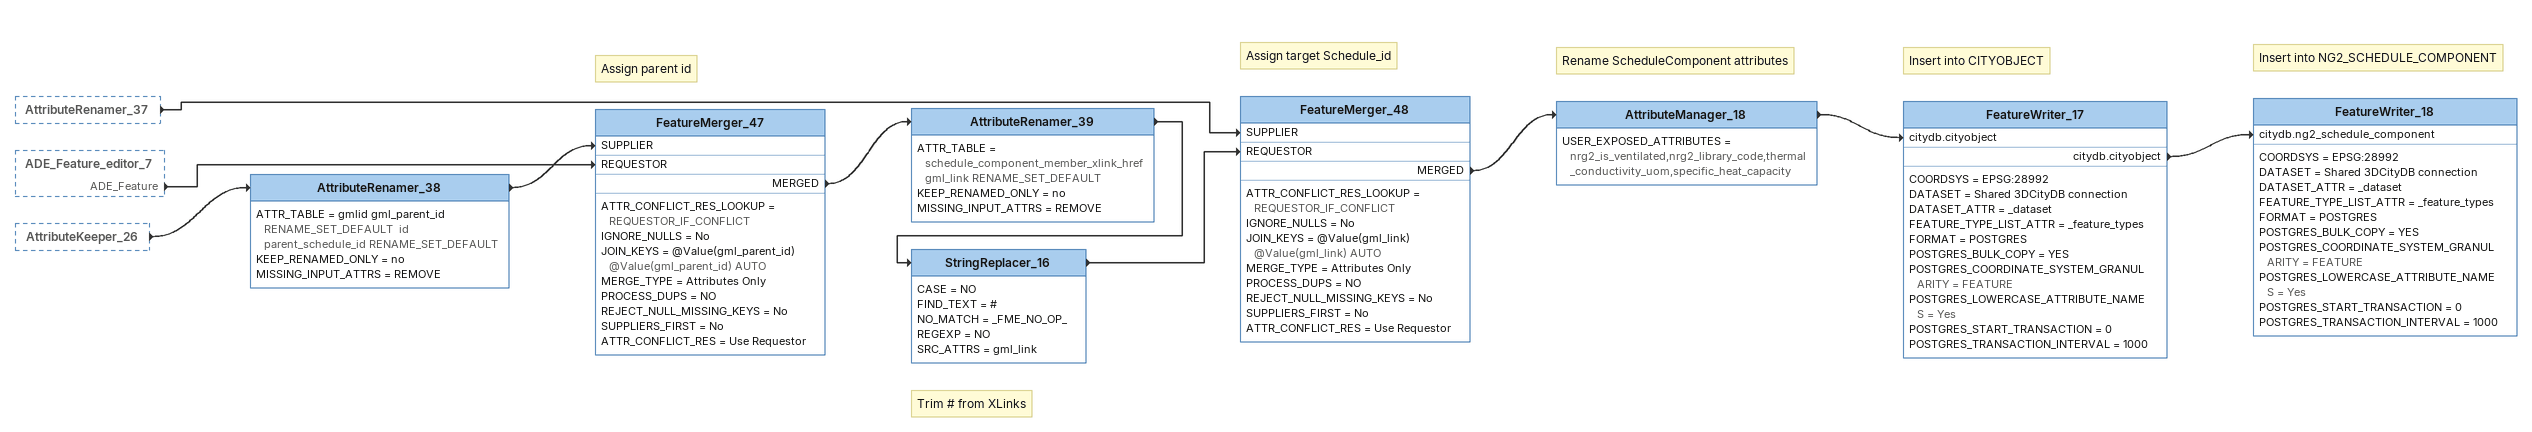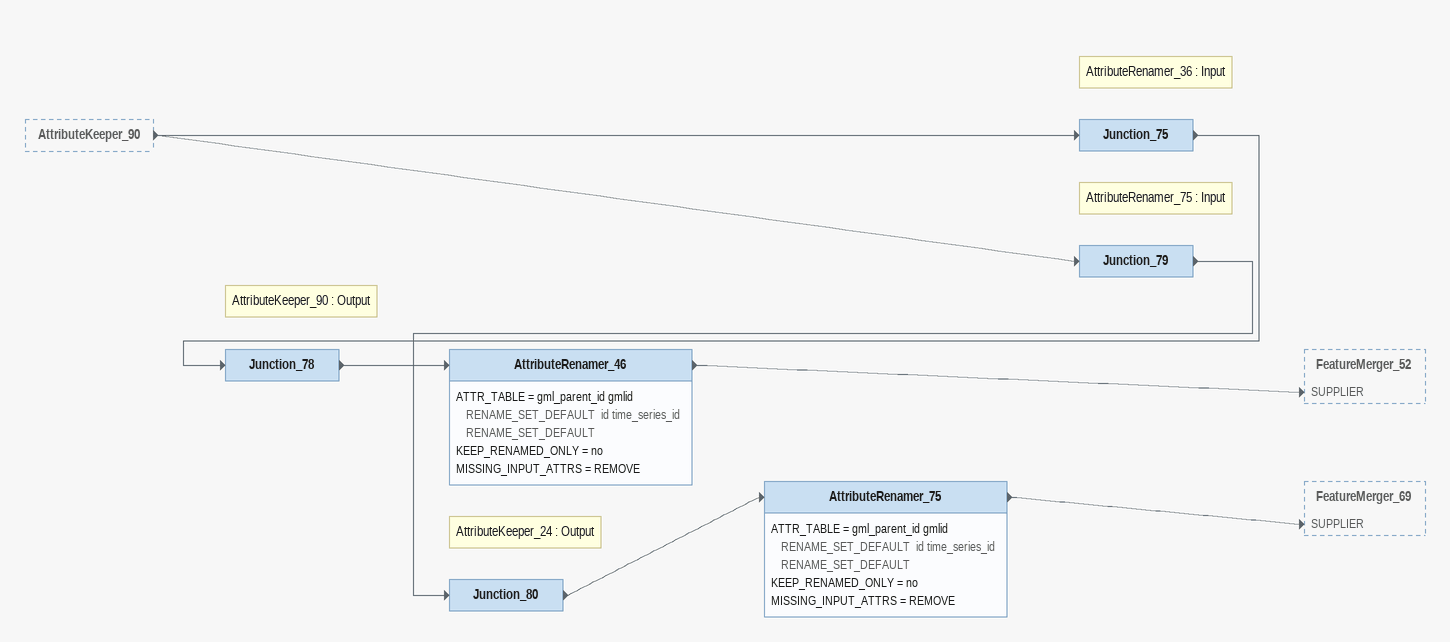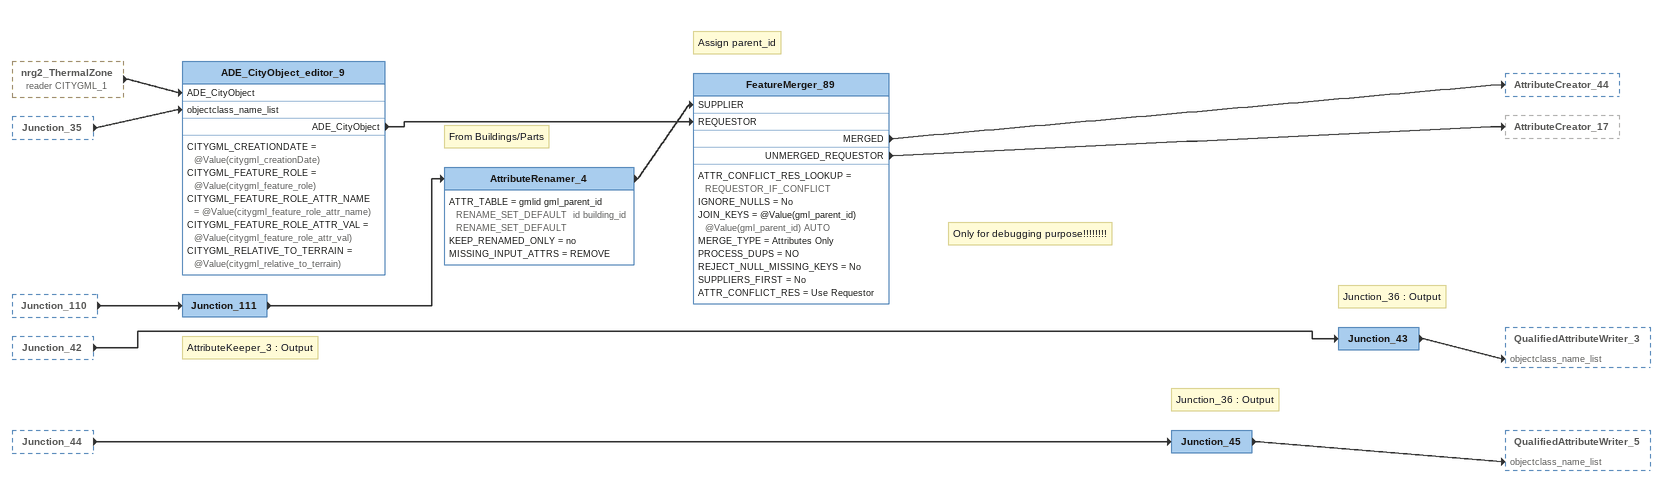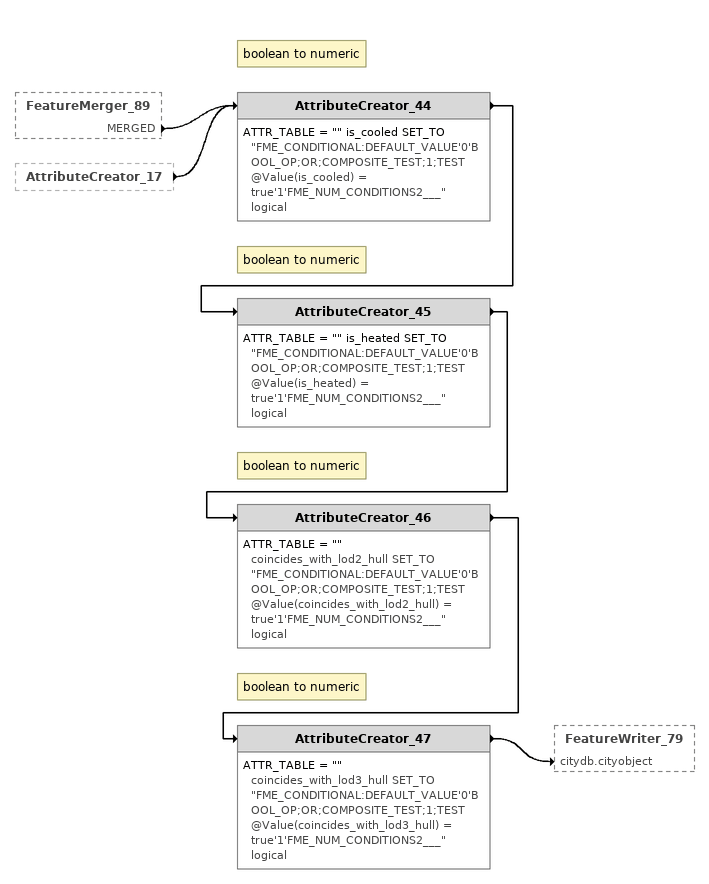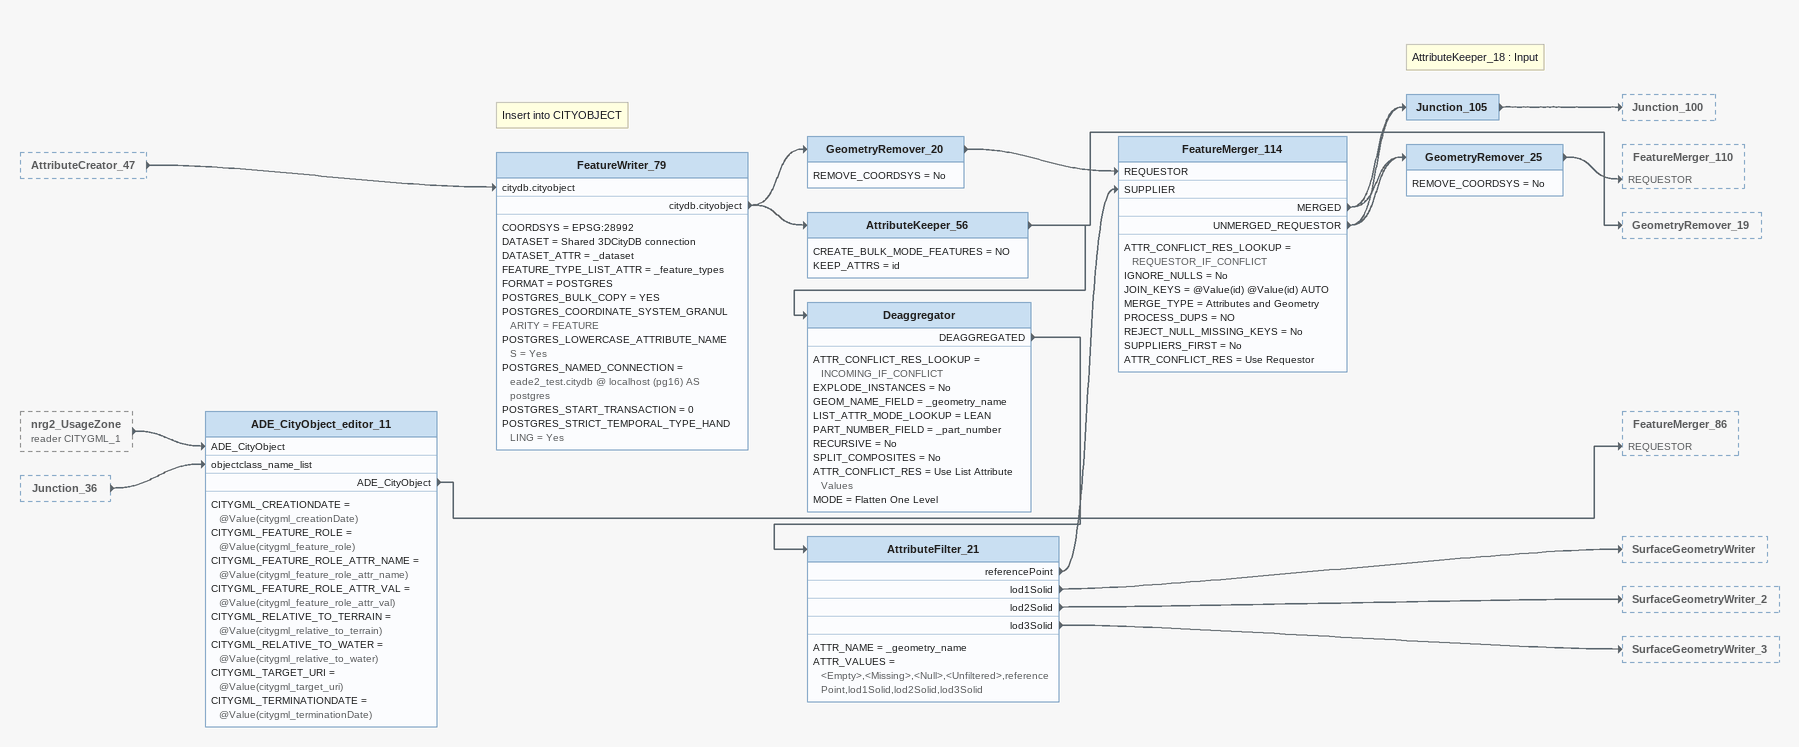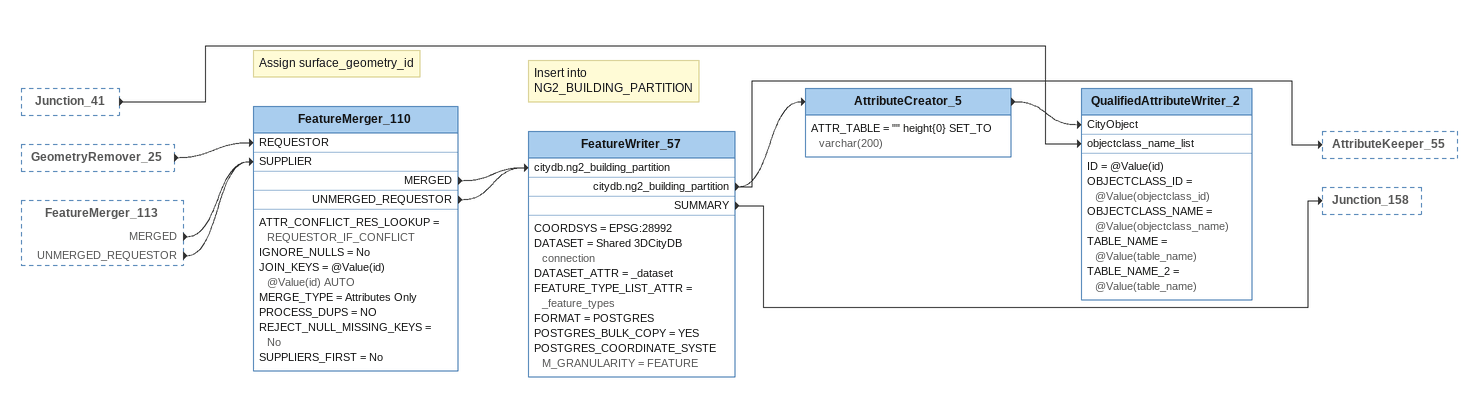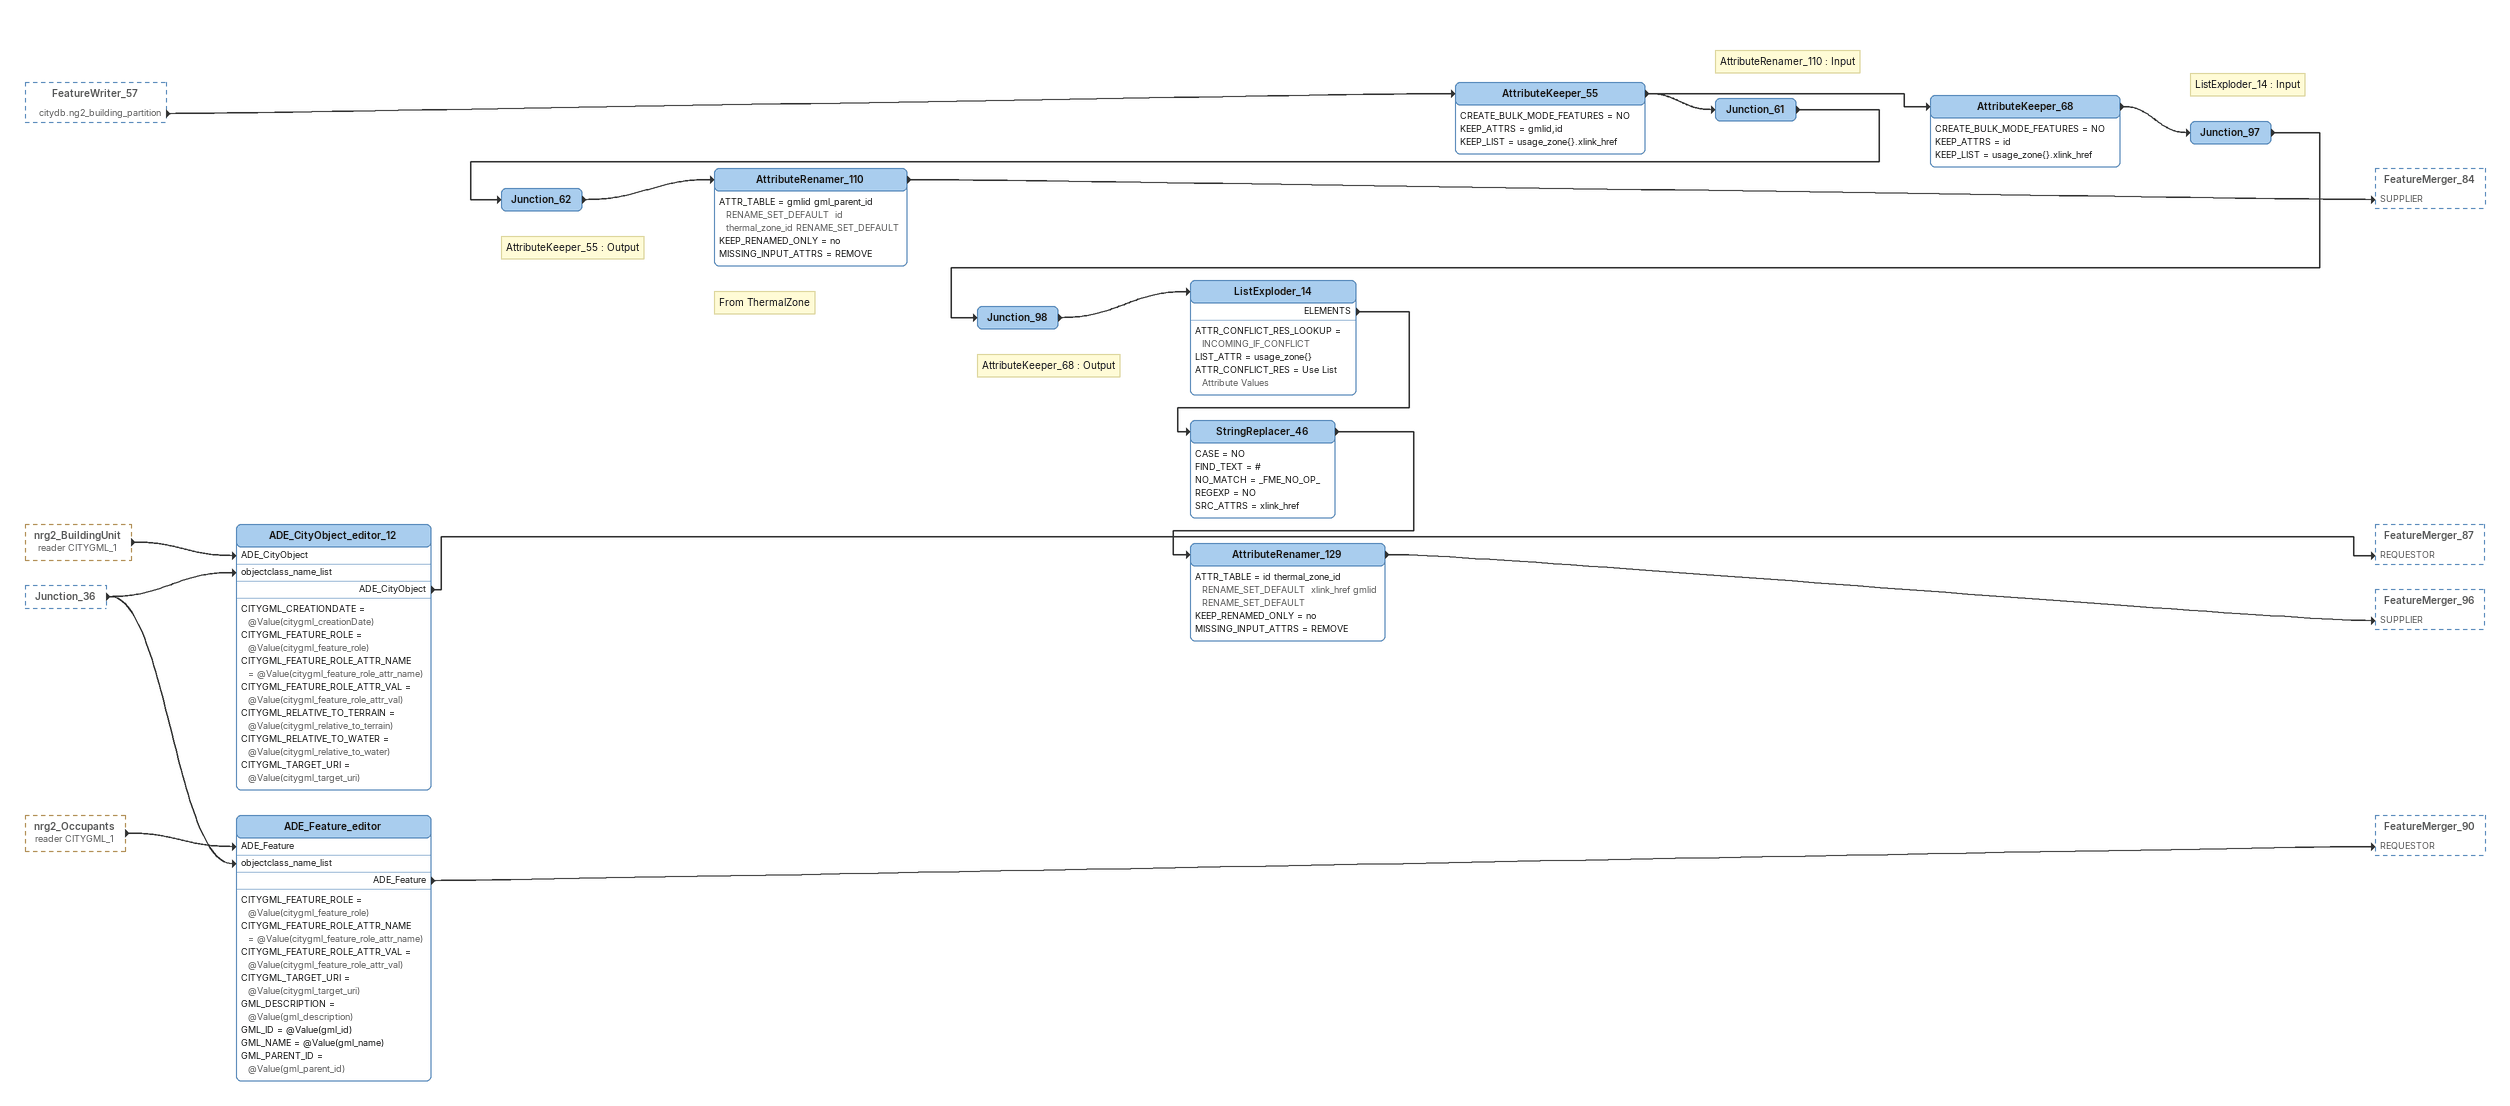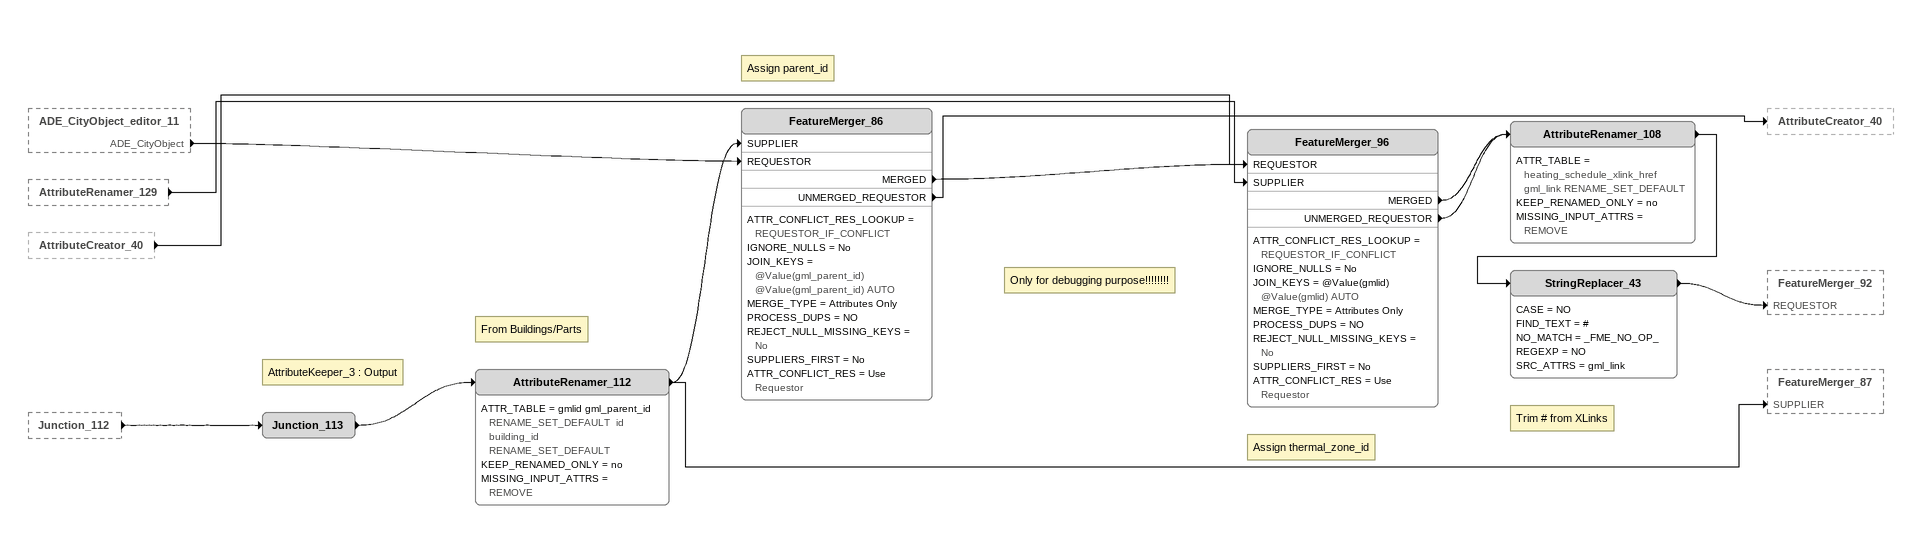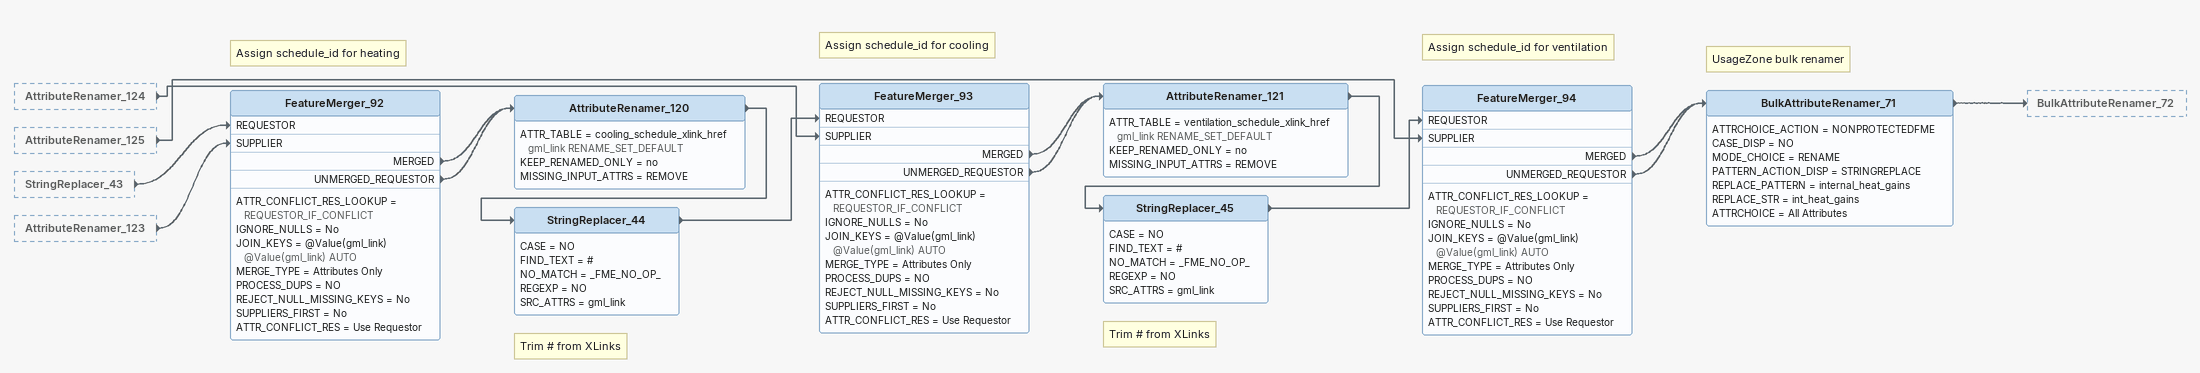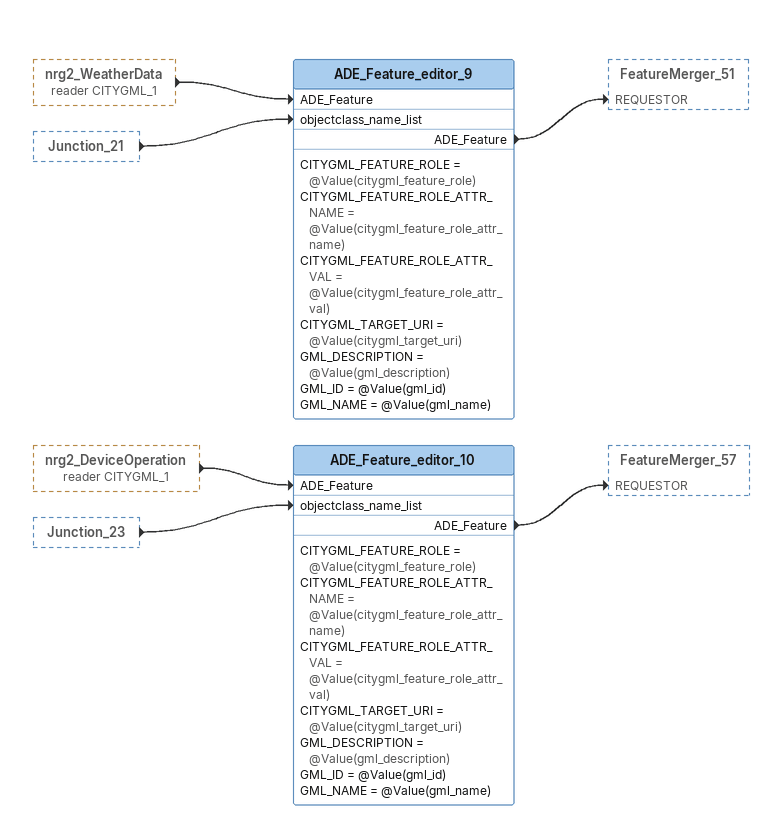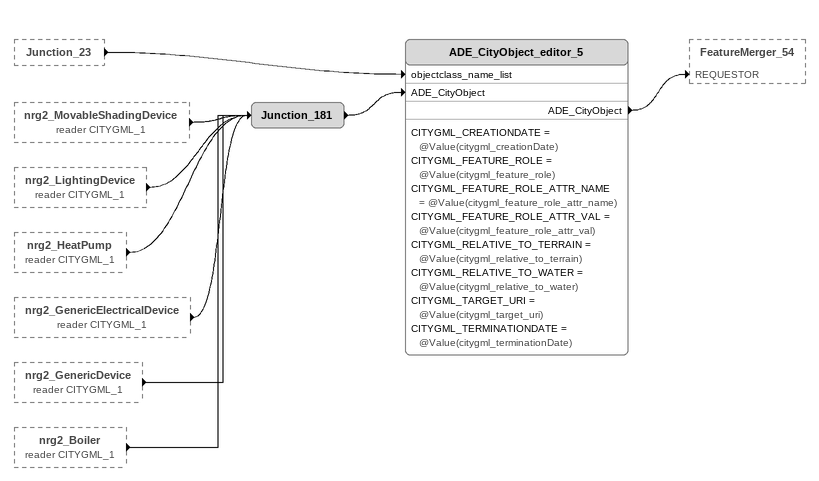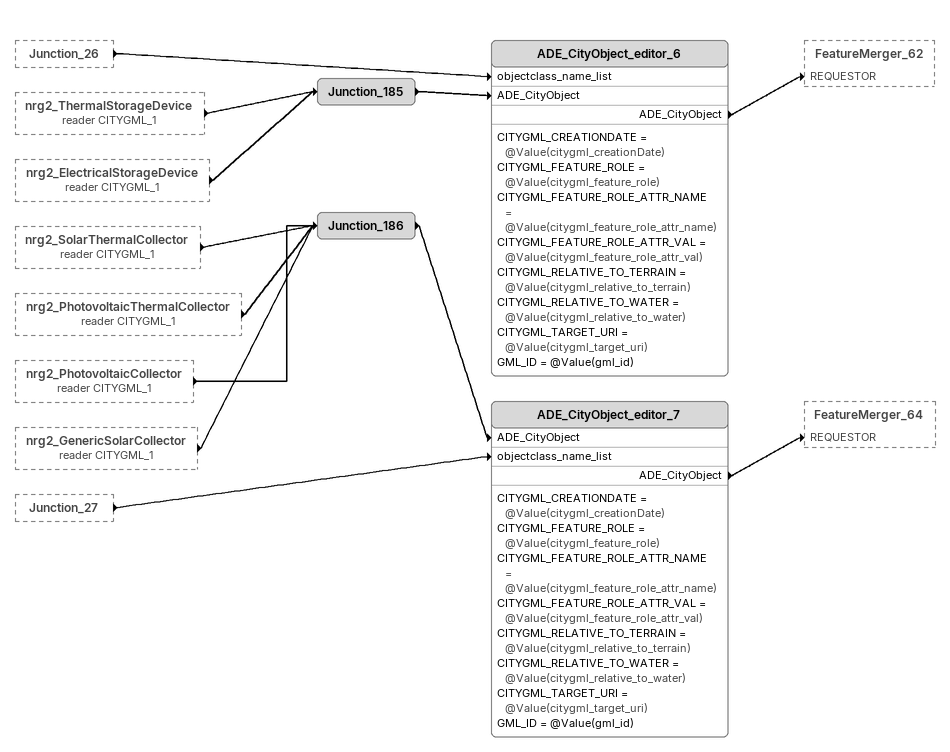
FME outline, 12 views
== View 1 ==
AttributeRenamer_37 [outside]
    -> FeatureMerger_48 [SUPPLIER]
ADE_Feature_editor_7 [outside]
    ADE_Feature -> FeatureMerger_47 [REQUESTOR]
AttributeKeeper_26 [outside]
    -> AttributeRenamer_38
AttributeRenamer_38
    ATTR_TABLE = gmlid gml_parent_id RENAME_SET_DEFAULT  id parent_schedule_id RENAME_SET_DEFAULT
    KEEP_RENAMED_ONLY = no
    MISSING_INPUT_ATTRS = REMOVE
    -> FeatureMerger_47 [SUPPLIER]
Note: Assign parent id
FeatureMerger_47
    ATTR_CONFLICT_RES_LOOKUP = REQUESTOR_IF_CONFLICT
    IGNORE_NULLS = No
    JOIN_KEYS = @Value(gml_parent_id) @Value(gml_parent_id) AUTO
    MERGE_TYPE = Attributes Only
    PROCESS_DUPS = NO
    REJECT_NULL_MISSING_KEYS = No
    SUPPLIERS_FIRST = No
    ATTR_CONFLICT_RES = Use Requestor
    MERGED -> AttributeRenamer_39
AttributeRenamer_39
    ATTR_TABLE = schedule_component_member_xlink_href gml_link RENAME_SET_DEFAULT
    KEEP_RENAMED_ONLY = no
    MISSING_INPUT_ATTRS = REMOVE
    -> StringReplacer_16
Note: Trim # from XLinks
StringReplacer_16
    CASE = NO
    FIND_TEXT = #
    NO_MATCH = _FME_NO_OP_
    REGEXP = NO
    SRC_ATTRS = gml_link
    -> FeatureMerger_48 [REQUESTOR]
Note: Assign target Schedule_id
FeatureMerger_48
    ATTR_CONFLICT_RES_LOOKUP = REQUESTOR_IF_CONFLICT
    IGNORE_NULLS = No
    JOIN_KEYS = @Value(gml_link) @Value(gml_link) AUTO
    MERGE_TYPE = Attributes Only
    PROCESS_DUPS = NO
    REJECT_NULL_MISSING_KEYS = No
    SUPPLIERS_FIRST = No
    ATTR_CONFLICT_RES = Use Requestor
    MERGED -> AttributeManager_18
Note: Rename ScheduleComponent attributes
AttributeManager_18
    USER_EXPOSED_ATTRIBUTES = nrg2_is_ventilated,nrg2_library_code,thermal_conductivity_uom,specific_heat_capacity
    -> FeatureWriter_17 [citydb.cityobject]
Note: Insert into CITYOBJECT
FeatureWriter_17
    COORDSYS = EPSG:28992
    DATASET = Shared 3DCityDB connection
    DATASET_ATTR = _dataset
    FEATURE_TYPE_LIST_ATTR = _feature_types
    FORMAT = POSTGRES
    POSTGRES_BULK_COPY = YES
    POSTGRES_COORDINATE_SYSTEM_GRANULARITY = FEATURE
    POSTGRES_LOWERCASE_ATTRIBUTE_NAMES = Yes
    POSTGRES_START_TRANSACTION = 0
    POSTGRES_TRANSACTION_INTERVAL = 1000
    citydb.cityobject -> FeatureWriter_18 [citydb.ng2_schedule_component]
Note: Insert into NG2_SCHEDULE_COMPONENT
FeatureWriter_18
    COORDSYS = EPSG:28992
    DATASET = Shared 3DCityDB connection
    DATASET_ATTR = _dataset
    FEATURE_TYPE_LIST_ATTR = _feature_types
    FORMAT = POSTGRES
    POSTGRES_BULK_COPY = YES
    POSTGRES_COORDINATE_SYSTEM_GRANULARITY = FEATURE
    POSTGRES_LOWERCASE_ATTRIBUTE_NAMES = Yes
    POSTGRES_START_TRANSACTION = 0
    POSTGRES_TRANSACTION_INTERVAL = 1000

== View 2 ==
AttributeKeeper_90 [outside]
    -> Junction_75
    -> Junction_79
Note: AttributeRenamer_36 : Input
Junction_75
    -> Junction_78
Note: AttributeKeeper_90 : Output
Junction_78
    -> AttributeRenamer_46
AttributeRenamer_46
    ATTR_TABLE = gml_parent_id gmlid RENAME_SET_DEFAULT  id time_series_id RENAME_SET_DEFAULT
    KEEP_RENAMED_ONLY = no
    MISSING_INPUT_ATTRS = REMOVE
    -> FeatureMerger_52 [SUPPLIER]
Note: AttributeRenamer_75 : Input
Junction_79
    -> Junction_80
Note: AttributeKeeper_24 : Output
Junction_80
    -> AttributeRenamer_75
AttributeRenamer_75
    ATTR_TABLE = gml_parent_id gmlid RENAME_SET_DEFAULT  id time_series_id RENAME_SET_DEFAULT
    KEEP_RENAMED_ONLY = no
    MISSING_INPUT_ATTRS = REMOVE
    -> FeatureMerger_69 [SUPPLIER]

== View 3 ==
nrg2_ThermalZone (reader CITYGML_1) [outside]
    -> ADE_CityObject_editor_9 [ADE_CityObject]
Junction_35 [outside]
    -> ADE_CityObject_editor_9 [objectclass_name_list]
Junction_110 [outside]
    -> Junction_111
Junction_42 [outside]
    -> Junction_43
Junction_44 [outside]
    -> Junction_45
Note: Junction_36 : Output
Junction_43
    -> QualifiedAttributeWriter_3 [objectclass_name_list]
Note: Junction_36 : Output
Junction_45
    -> QualifiedAttributeWriter_5 [objectclass_name_list]
ADE_CityObject_editor_9
    CITYGML_CREATIONDATE = @Value(citygml_creationDate)
    CITYGML_FEATURE_ROLE = @Value(citygml_feature_role)
    CITYGML_FEATURE_ROLE_ATTR_NAME = @Value(citygml_feature_role_attr_name)
    CITYGML_FEATURE_ROLE_ATTR_VAL = @Value(citygml_feature_role_attr_val)
    CITYGML_RELATIVE_TO_TERRAIN = @Value(citygml_relative_to_terrain)
    ADE_CityObject -> FeatureMerger_89 [REQUESTOR]
Note: AttributeKeeper_3 : Output
Junction_111
    -> AttributeRenamer_4
Note: From Buildings/Parts
AttributeRenamer_4
    ATTR_TABLE = gmlid gml_parent_id RENAME_SET_DEFAULT  id building_id RENAME_SET_DEFAULT
    KEEP_RENAMED_ONLY = no
    MISSING_INPUT_ATTRS = REMOVE
    -> FeatureMerger_89 [SUPPLIER]
Note: Assign parent_id
Note: Only for debugging purpose!!!!!!!!
FeatureMerger_89
    ATTR_CONFLICT_RES_LOOKUP = REQUESTOR_IF_CONFLICT
    IGNORE_NULLS = No
    JOIN_KEYS = @Value(gml_parent_id) @Value(gml_parent_id) AUTO
    MERGE_TYPE = Attributes Only
    PROCESS_DUPS = NO
    REJECT_NULL_MISSING_KEYS = No
    SUPPLIERS_FIRST = No
    ATTR_CONFLICT_RES = Use Requestor
    MERGED -> AttributeCreator_44
    UNMERGED_REQUESTOR -> AttributeCreator_17

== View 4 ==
FeatureMerger_89 [outside]
    MERGED -> AttributeCreator_44
AttributeCreator_17 [outside]
    -> AttributeCreator_44
Note: boolean to numeric
AttributeCreator_44
    ATTR_TABLE = "" is_cooled SET_TO "FME_CONDITIONAL:DEFAULT_VALUE'0'BOOL_OP;OR;COMPOSITE_TEST;1;TEST @Value(is_cooled) = true'1'FME_NUM_CONDITIONS2___" logical
    -> AttributeCreator_45
Note: boolean to numeric
AttributeCreator_45
    ATTR_TABLE = "" is_heated SET_TO "FME_CONDITIONAL:DEFAULT_VALUE'0'BOOL_OP;OR;COMPOSITE_TEST;1;TEST @Value(is_heated) = true'1'FME_NUM_CONDITIONS2___" logical
    -> AttributeCreator_46
Note: boolean to numeric
AttributeCreator_46
    ATTR_TABLE = "" coincides_with_lod2_hull SET_TO "FME_CONDITIONAL:DEFAULT_VALUE'0'BOOL_OP;OR;COMPOSITE_TEST;1;TEST @Value(coincides_with_lod2_hull) = true'1'FME_NUM_CONDITIONS2___" logical
    -> AttributeCreator_47
Note: boolean to numeric
AttributeCreator_47
    ATTR_TABLE = "" coincides_with_lod3_hull SET_TO "FME_CONDITIONAL:DEFAULT_VALUE'0'BOOL_OP;OR;COMPOSITE_TEST;1;TEST @Value(coincides_with_lod3_hull) = true'1'FME_NUM_CONDITIONS2___" logical
    -> FeatureWriter_79 [citydb.cityobject]

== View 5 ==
AttributeCreator_47 [outside]
    -> FeatureWriter_79 [citydb.cityobject]
nrg2_UsageZone (reader CITYGML_1) [outside]
    -> ADE_CityObject_editor_11 [ADE_CityObject]
Junction_36 [outside]
    -> ADE_CityObject_editor_11 [objectclass_name_list]
ADE_CityObject_editor_11
    CITYGML_CREATIONDATE = @Value(citygml_creationDate)
    CITYGML_FEATURE_ROLE = @Value(citygml_feature_role)
    CITYGML_FEATURE_ROLE_ATTR_NAME = @Value(citygml_feature_role_attr_name)
    CITYGML_FEATURE_ROLE_ATTR_VAL = @Value(citygml_feature_role_attr_val)
    CITYGML_RELATIVE_TO_TERRAIN = @Value(citygml_relative_to_terrain)
    CITYGML_RELATIVE_TO_WATER = @Value(citygml_relative_to_water)
    CITYGML_TARGET_URI = @Value(citygml_target_uri)
    CITYGML_TERMINATIONDATE = @Value(citygml_terminationDate)
    ADE_CityObject -> FeatureMerger_86 [REQUESTOR]
Note: Insert into CITYOBJECT
FeatureWriter_79
    COORDSYS = EPSG:28992
    DATASET = Shared 3DCityDB connection
    DATASET_ATTR = _dataset
    FEATURE_TYPE_LIST_ATTR = _feature_types
    FORMAT = POSTGRES
    POSTGRES_BULK_COPY = YES
    POSTGRES_COORDINATE_SYSTEM_GRANULARITY = FEATURE
    POSTGRES_LOWERCASE_ATTRIBUTE_NAMES = Yes
    POSTGRES_NAMED_CONNECTION = eade2_test.citydb @ localhost (pg16) AS postgres
    POSTGRES_START_TRANSACTION = 0
    POSTGRES_STRICT_TEMPORAL_TYPE_HANDLING = Yes
    citydb.cityobject -> GeometryRemover_20
    citydb.cityobject -> AttributeKeeper_56
GeometryRemover_20
    REMOVE_COORDSYS = No
    -> FeatureMerger_114 [REQUESTOR]
AttributeKeeper_56
    CREATE_BULK_MODE_FEATURES = NO
    KEEP_ATTRS = id
    -> Deaggregator
    -> GeometryRemover_19
Deaggregator
    ATTR_CONFLICT_RES_LOOKUP = INCOMING_IF_CONFLICT
    EXPLODE_INSTANCES = No
    GEOM_NAME_FIELD = _geometry_name
    LIST_ATTR_MODE_LOOKUP = LEAN
    PART_NUMBER_FIELD = _part_number
    RECURSIVE = No
    SPLIT_COMPOSITES = No
    ATTR_CONFLICT_RES = Use List Attribute Values
    MODE = Flatten One Level
    DEAGGREGATED -> AttributeFilter_21
AttributeFilter_21
    ATTR_NAME = _geometry_name
    ATTR_VALUES = <Empty>,<Missing>,<Null>,<Unfiltered>,referencePoint,lod1Solid,lod2Solid,lod3Solid
    referencePoint -> FeatureMerger_114 [SUPPLIER]
    lod1Solid -> SurfaceGeometryWriter
    lod2Solid -> SurfaceGeometryWriter_2
    lod3Solid -> SurfaceGeometryWriter_3
FeatureMerger_114
    ATTR_CONFLICT_RES_LOOKUP = REQUESTOR_IF_CONFLICT
    IGNORE_NULLS = No
    JOIN_KEYS = @Value(id) @Value(id) AUTO
    MERGE_TYPE = Attributes and Geometry
    PROCESS_DUPS = NO
    REJECT_NULL_MISSING_KEYS = No
    SUPPLIERS_FIRST = No
    ATTR_CONFLICT_RES = Use Requestor
    MERGED -> GeometryRemover_25
    MERGED -> Junction_105
    UNMERGED_REQUESTOR -> GeometryRemover_25
    UNMERGED_REQUESTOR -> Junction_105
Note: AttributeKeeper_18 : Input
Junction_105
    -> Junction_100
GeometryRemover_25
    REMOVE_COORDSYS = No
    -> FeatureMerger_110 [REQUESTOR]

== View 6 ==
Junction_41 [outside]
    -> QualifiedAttributeWriter_2 [objectclass_name_list]
GeometryRemover_25 [outside]
    -> FeatureMerger_110 [REQUESTOR]
FeatureMerger_113 [outside]
    MERGED -> FeatureMerger_110 [SUPPLIER]
    UNMERGED_REQUESTOR -> FeatureMerger_110 [SUPPLIER]
Note: Assign surface_geometry_id
FeatureMerger_110
    ATTR_CONFLICT_RES_LOOKUP = REQUESTOR_IF_CONFLICT
    IGNORE_NULLS = No
    JOIN_KEYS = @Value(id) @Value(id) AUTO
    MERGE_TYPE = Attributes Only
    PROCESS_DUPS = NO
    REJECT_NULL_MISSING_KEYS = No
    SUPPLIERS_FIRST = No
    MERGED -> FeatureWriter_57 [citydb.ng2_building_partition]
    UNMERGED_REQUESTOR -> FeatureWriter_57 [citydb.ng2_building_partition]
Note: Insert into NG2_BUILDING_PARTITION
FeatureWriter_57
    COORDSYS = EPSG:28992
    DATASET = Shared 3DCityDB connection
    DATASET_ATTR = _dataset
    FEATURE_TYPE_LIST_ATTR = _feature_types
    FORMAT = POSTGRES
    POSTGRES_BULK_COPY = YES
    POSTGRES_COORDINATE_SYSTEM_GRANULARITY = FEATURE
    citydb.ng2_building_partition -> AttributeKeeper_55
    citydb.ng2_building_partition -> AttributeCreator_5
    SUMMARY -> Junction_158
AttributeCreator_5
    ATTR_TABLE = "" height{0} SET_TO  varchar(200)
    -> QualifiedAttributeWriter_2 [CityObject]
QualifiedAttributeWriter_2
    ID = @Value(id)
    OBJECTCLASS_ID = @Value(objectclass_id)
    OBJECTCLASS_NAME = @Value(objectclass_name)
    TABLE_NAME = @Value(table_name)
    TABLE_NAME_2 = @Value(table_name)

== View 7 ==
FeatureWriter_57 [outside]
    citydb.ng2_building_partition -> AttributeKeeper_55
nrg2_BuildingUnit (reader CITYGML_1) [outside]
    -> ADE_CityObject_editor_12 [ADE_CityObject]
Junction_36 [outside]
    -> ADE_Feature_editor [objectclass_name_list]
    -> ADE_CityObject_editor_12 [objectclass_name_list]
nrg2_Occupants (reader CITYGML_1) [outside]
    -> ADE_Feature_editor [ADE_Feature]
ADE_CityObject_editor_12
    CITYGML_CREATIONDATE = @Value(citygml_creationDate)
    CITYGML_FEATURE_ROLE = @Value(citygml_feature_role)
    CITYGML_FEATURE_ROLE_ATTR_NAME = @Value(citygml_feature_role_attr_name)
    CITYGML_FEATURE_ROLE_ATTR_VAL = @Value(citygml_feature_role_attr_val)
    CITYGML_RELATIVE_TO_TERRAIN = @Value(citygml_relative_to_terrain)
    CITYGML_RELATIVE_TO_WATER = @Value(citygml_relative_to_water)
    CITYGML_TARGET_URI = @Value(citygml_target_uri)
    ADE_CityObject -> FeatureMerger_87 [REQUESTOR]
ADE_Feature_editor
    CITYGML_FEATURE_ROLE = @Value(citygml_feature_role)
    CITYGML_FEATURE_ROLE_ATTR_NAME = @Value(citygml_feature_role_attr_name)
    CITYGML_FEATURE_ROLE_ATTR_VAL = @Value(citygml_feature_role_attr_val)
    CITYGML_TARGET_URI = @Value(citygml_target_uri)
    GML_DESCRIPTION = @Value(gml_description)
    GML_ID = @Value(gml_id)
    GML_NAME = @Value(gml_name)
    GML_PARENT_ID = @Value(gml_parent_id)
    ADE_Feature -> FeatureMerger_90 [REQUESTOR]
AttributeKeeper_55
    CREATE_BULK_MODE_FEATURES = NO
    KEEP_ATTRS = gmlid,id
    KEEP_LIST = usage_zone{}.xlink_href
    -> AttributeKeeper_68
    -> Junction_61
Note: AttributeRenamer_110 : Input
Junction_61
    -> Junction_62
Note: AttributeKeeper_55 : Output
Junction_62
    -> AttributeRenamer_110
Note: From ThermalZone
AttributeRenamer_110
    ATTR_TABLE = gmlid gml_parent_id RENAME_SET_DEFAULT  id thermal_zone_id RENAME_SET_DEFAULT
    KEEP_RENAMED_ONLY = no
    MISSING_INPUT_ATTRS = REMOVE
    -> FeatureMerger_84 [SUPPLIER]
AttributeKeeper_68
    CREATE_BULK_MODE_FEATURES = NO
    KEEP_ATTRS = id
    KEEP_LIST = usage_zone{}.xlink_href
    -> Junction_97
Note: ListExploder_14 : Input
Junction_97
    -> Junction_98
Note: AttributeKeeper_68 : Output
Junction_98
    -> ListExploder_14
ListExploder_14
    ATTR_CONFLICT_RES_LOOKUP = INCOMING_IF_CONFLICT
    LIST_ATTR = usage_zone{}
    ATTR_CONFLICT_RES = Use List Attribute Values
    ELEMENTS -> StringReplacer_46
StringReplacer_46
    CASE = NO
    FIND_TEXT = #
    NO_MATCH = _FME_NO_OP_
    REGEXP = NO
    SRC_ATTRS = xlink_href
    -> AttributeRenamer_129
AttributeRenamer_129
    ATTR_TABLE = id thermal_zone_id RENAME_SET_DEFAULT  xlink_href gmlid RENAME_SET_DEFAULT
    KEEP_RENAMED_ONLY = no
    MISSING_INPUT_ATTRS = REMOVE
    -> FeatureMerger_96 [SUPPLIER]

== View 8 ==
ADE_CityObject_editor_11 [outside]
    ADE_CityObject -> FeatureMerger_86 [REQUESTOR]
AttributeRenamer_129 [outside]
    -> FeatureMerger_96 [SUPPLIER]
AttributeCreator_40 [outside]
    -> FeatureMerger_96 [REQUESTOR]
Junction_112 [outside]
    -> Junction_113
Note: AttributeKeeper_3 : Output
Junction_113
    -> AttributeRenamer_112
Note: From Buildings/Parts
AttributeRenamer_112
    ATTR_TABLE = gmlid gml_parent_id RENAME_SET_DEFAULT  id building_id RENAME_SET_DEFAULT
    KEEP_RENAMED_ONLY = no
    MISSING_INPUT_ATTRS = REMOVE
    -> FeatureMerger_86 [SUPPLIER]
    -> FeatureMerger_87 [SUPPLIER]
Note: Assign parent_id
Note: Only for debugging purpose!!!!!!!!
FeatureMerger_86
    ATTR_CONFLICT_RES_LOOKUP = REQUESTOR_IF_CONFLICT
    IGNORE_NULLS = No
    JOIN_KEYS = @Value(gml_parent_id) @Value(gml_parent_id) AUTO
    MERGE_TYPE = Attributes Only
    PROCESS_DUPS = NO
    REJECT_NULL_MISSING_KEYS = No
    SUPPLIERS_FIRST = No
    ATTR_CONFLICT_RES = Use Requestor
    MERGED -> FeatureMerger_96 [REQUESTOR]
    UNMERGED_REQUESTOR -> AttributeCreator_40
Note: Assign thermal_zone_id
FeatureMerger_96
    ATTR_CONFLICT_RES_LOOKUP = REQUESTOR_IF_CONFLICT
    IGNORE_NULLS = No
    JOIN_KEYS = @Value(gmlid) @Value(gmlid) AUTO
    MERGE_TYPE = Attributes Only
    PROCESS_DUPS = NO
    REJECT_NULL_MISSING_KEYS = No
    SUPPLIERS_FIRST = No
    ATTR_CONFLICT_RES = Use Requestor
    MERGED -> AttributeRenamer_108
    UNMERGED_REQUESTOR -> AttributeRenamer_108
AttributeRenamer_108
    ATTR_TABLE = heating_schedule_xlink_href gml_link RENAME_SET_DEFAULT
    KEEP_RENAMED_ONLY = no
    MISSING_INPUT_ATTRS = REMOVE
    -> StringReplacer_43
Note: Trim # from XLinks
StringReplacer_43
    CASE = NO
    FIND_TEXT = #
    NO_MATCH = _FME_NO_OP_
    REGEXP = NO
    SRC_ATTRS = gml_link
    -> FeatureMerger_92 [REQUESTOR]

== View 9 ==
AttributeRenamer_124 [outside]
    -> FeatureMerger_93 [SUPPLIER]
AttributeRenamer_125 [outside]
    -> FeatureMerger_94 [SUPPLIER]
StringReplacer_43 [outside]
    -> FeatureMerger_92 [REQUESTOR]
AttributeRenamer_123 [outside]
    -> FeatureMerger_92 [SUPPLIER]
Note: Assign schedule_id for heating
FeatureMerger_92
    ATTR_CONFLICT_RES_LOOKUP = REQUESTOR_IF_CONFLICT
    IGNORE_NULLS = No
    JOIN_KEYS = @Value(gml_link) @Value(gml_link) AUTO
    MERGE_TYPE = Attributes Only
    PROCESS_DUPS = NO
    REJECT_NULL_MISSING_KEYS = No
    SUPPLIERS_FIRST = No
    ATTR_CONFLICT_RES = Use Requestor
    MERGED -> AttributeRenamer_120
    UNMERGED_REQUESTOR -> AttributeRenamer_120
AttributeRenamer_120
    ATTR_TABLE = cooling_schedule_xlink_href gml_link RENAME_SET_DEFAULT
    KEEP_RENAMED_ONLY = no
    MISSING_INPUT_ATTRS = REMOVE
    -> StringReplacer_44
Note: Trim # from XLinks
StringReplacer_44
    CASE = NO
    FIND_TEXT = #
    NO_MATCH = _FME_NO_OP_
    REGEXP = NO
    SRC_ATTRS = gml_link
    -> FeatureMerger_93 [REQUESTOR]
Note: Assign schedule_id for cooling
FeatureMerger_93
    ATTR_CONFLICT_RES_LOOKUP = REQUESTOR_IF_CONFLICT
    IGNORE_NULLS = No
    JOIN_KEYS = @Value(gml_link) @Value(gml_link) AUTO
    MERGE_TYPE = Attributes Only
    PROCESS_DUPS = NO
    REJECT_NULL_MISSING_KEYS = No
    SUPPLIERS_FIRST = No
    ATTR_CONFLICT_RES = Use Requestor
    MERGED -> AttributeRenamer_121
    UNMERGED_REQUESTOR -> AttributeRenamer_121
AttributeRenamer_121
    ATTR_TABLE = ventilation_schedule_xlink_href gml_link RENAME_SET_DEFAULT
    KEEP_RENAMED_ONLY = no
    MISSING_INPUT_ATTRS = REMOVE
    -> StringReplacer_45
Note: Trim # from XLinks
StringReplacer_45
    CASE = NO
    FIND_TEXT = #
    NO_MATCH = _FME_NO_OP_
    REGEXP = NO
    SRC_ATTRS = gml_link
    -> FeatureMerger_94 [REQUESTOR]
Note: Assign schedule_id for ventilation
FeatureMerger_94
    ATTR_CONFLICT_RES_LOOKUP = REQUESTOR_IF_CONFLICT
    IGNORE_NULLS = No
    JOIN_KEYS = @Value(gml_link) @Value(gml_link) AUTO
    MERGE_TYPE = Attributes Only
    PROCESS_DUPS = NO
    REJECT_NULL_MISSING_KEYS = No
    SUPPLIERS_FIRST = No
    ATTR_CONFLICT_RES = Use Requestor
    MERGED -> BulkAttributeRenamer_71
    UNMERGED_REQUESTOR -> BulkAttributeRenamer_71
Note: UsageZone bulk renamer
BulkAttributeRenamer_71
    ATTRCHOICE_ACTION = NONPROTECTEDFME
    CASE_DISP = NO
    MODE_CHOICE = RENAME
    PATTERN_ACTION_DISP = STRINGREPLACE
    REPLACE_PATTERN = internal_heat_gains
    REPLACE_STR = int_heat_gains
    ATTRCHOICE = All Attributes
    -> BulkAttributeRenamer_72

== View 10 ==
nrg2_WeatherData (reader CITYGML_1) [outside]
    -> ADE_Feature_editor_9 [ADE_Feature]
Junction_21 [outside]
    -> ADE_Feature_editor_9 [objectclass_name_list]
nrg2_DeviceOperation (reader CITYGML_1) [outside]
    -> ADE_Feature_editor_10 [ADE_Feature]
Junction_23 [outside]
    -> ADE_Feature_editor_10 [objectclass_name_list]
ADE_Feature_editor_9
    CITYGML_FEATURE_ROLE = @Value(citygml_feature_role)
    CITYGML_FEATURE_ROLE_ATTR_NAME = @Value(citygml_feature_role_attr_name)
    CITYGML_FEATURE_ROLE_ATTR_VAL = @Value(citygml_feature_role_attr_val)
    CITYGML_TARGET_URI = @Value(citygml_target_uri)
    GML_DESCRIPTION = @Value(gml_description)
    GML_ID = @Value(gml_id)
    GML_NAME = @Value(gml_name)
    ADE_Feature -> FeatureMerger_51 [REQUESTOR]
ADE_Feature_editor_10
    CITYGML_FEATURE_ROLE = @Value(citygml_feature_role)
    CITYGML_FEATURE_ROLE_ATTR_NAME = @Value(citygml_feature_role_attr_name)
    CITYGML_FEATURE_ROLE_ATTR_VAL = @Value(citygml_feature_role_attr_val)
    CITYGML_TARGET_URI = @Value(citygml_target_uri)
    GML_DESCRIPTION = @Value(gml_description)
    GML_ID = @Value(gml_id)
    GML_NAME = @Value(gml_name)
    ADE_Feature -> FeatureMerger_57 [REQUESTOR]

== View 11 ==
Junction_23 [outside]
    -> ADE_CityObject_editor_5 [objectclass_name_list]
nrg2_MovableShadingDevice (reader CITYGML_1) [outside]
    -> Junction_181
nrg2_LightingDevice (reader CITYGML_1) [outside]
    -> Junction_181
nrg2_HeatPump (reader CITYGML_1) [outside]
    -> Junction_181
nrg2_GenericElectricalDevice (reader CITYGML_1) [outside]
    -> Junction_181
nrg2_GenericDevice (reader CITYGML_1) [outside]
    -> Junction_181
nrg2_Boiler (reader CITYGML_1) [outside]
    -> Junction_181
Junction_181
    -> ADE_CityObject_editor_5 [ADE_CityObject]
ADE_CityObject_editor_5
    CITYGML_CREATIONDATE = @Value(citygml_creationDate)
    CITYGML_FEATURE_ROLE = @Value(citygml_feature_role)
    CITYGML_FEATURE_ROLE_ATTR_NAME = @Value(citygml_feature_role_attr_name)
    CITYGML_FEATURE_ROLE_ATTR_VAL = @Value(citygml_feature_role_attr_val)
    CITYGML_RELATIVE_TO_TERRAIN = @Value(citygml_relative_to_terrain)
    CITYGML_RELATIVE_TO_WATER = @Value(citygml_relative_to_water)
    CITYGML_TARGET_URI = @Value(citygml_target_uri)
    CITYGML_TERMINATIONDATE = @Value(citygml_terminationDate)
    ADE_CityObject -> FeatureMerger_54 [REQUESTOR]

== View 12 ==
Junction_26 [outside]
    -> ADE_CityObject_editor_6 [objectclass_name_list]
nrg2_ThermalStorageDevice (reader CITYGML_1) [outside]
    -> Junction_185
nrg2_ElectricalStorageDevice (reader CITYGML_1) [outside]
    -> Junction_185
nrg2_SolarThermalCollector (reader CITYGML_1) [outside]
    -> Junction_186
nrg2_PhotovoltaicThermalCollector (reader CITYGML_1) [outside]
    -> Junction_186
nrg2_PhotovoltaicCollector (reader CITYGML_1) [outside]
    -> Junction_186
nrg2_GenericSolarCollector (reader CITYGML_1) [outside]
    -> Junction_186
Junction_27 [outside]
    -> ADE_CityObject_editor_7 [objectclass_name_list]
Junction_185
    -> ADE_CityObject_editor_6 [ADE_CityObject]
ADE_CityObject_editor_6
    CITYGML_CREATIONDATE = @Value(citygml_creationDate)
    CITYGML_FEATURE_ROLE = @Value(citygml_feature_role)
    CITYGML_FEATURE_ROLE_ATTR_NAME = @Value(citygml_feature_role_attr_name)
    CITYGML_FEATURE_ROLE_ATTR_VAL = @Value(citygml_feature_role_attr_val)
    CITYGML_RELATIVE_TO_TERRAIN = @Value(citygml_relative_to_terrain)
    CITYGML_RELATIVE_TO_WATER = @Value(citygml_relative_to_water)
    CITYGML_TARGET_URI = @Value(citygml_target_uri)
    GML_ID = @Value(gml_id)
    ADE_CityObject -> FeatureMerger_62 [REQUESTOR]
Junction_186
    -> ADE_CityObject_editor_7 [ADE_CityObject]
ADE_CityObject_editor_7
    CITYGML_CREATIONDATE = @Value(citygml_creationDate)
    CITYGML_FEATURE_ROLE = @Value(citygml_feature_role)
    CITYGML_FEATURE_ROLE_ATTR_NAME = @Value(citygml_feature_role_attr_name)
    CITYGML_FEATURE_ROLE_ATTR_VAL = @Value(citygml_feature_role_attr_val)
    CITYGML_RELATIVE_TO_TERRAIN = @Value(citygml_relative_to_terrain)
    CITYGML_RELATIVE_TO_WATER = @Value(citygml_relative_to_water)
    CITYGML_TARGET_URI = @Value(citygml_target_uri)
    GML_ID = @Value(gml_id)
    ADE_CityObject -> FeatureMerger_64 [REQUESTOR]
